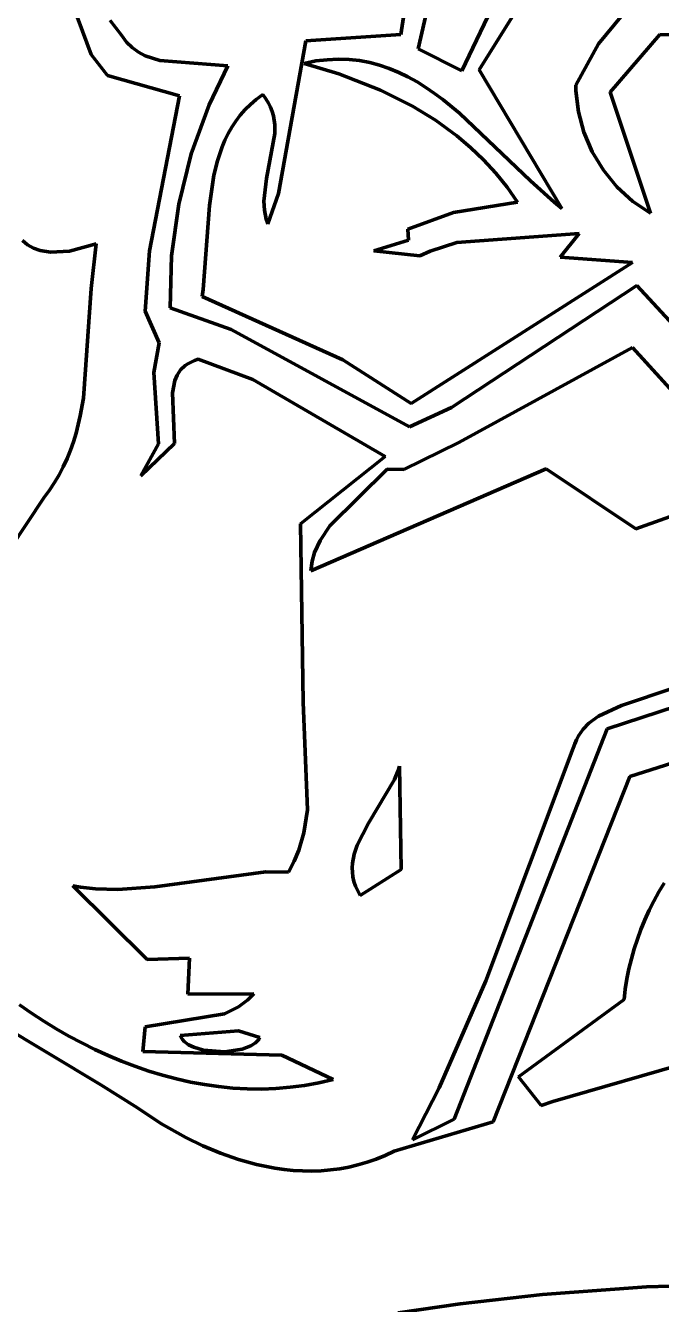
# Model space of a CAD drawing. Header units: millimetres. Extents: x 0 to 10.4, y 0 to 10.4.
# Drawn here: x 4.31 to 4.852, y 5.085 to 6.175 of the extents above; entities that cross this region are included whole.
import ezdxf

# ---------------------------------------------------------------- set-up
doc = ezdxf.new("R2010")
doc.units = ezdxf.units.MM
doc.layers.add('color#2b2b2bff', color=7, linetype='CONTINUOUS', lineweight=100)
doc.layers.add('color#fdfdfdff', color=7, linetype='CONTINUOUS', lineweight=100)

msp = doc.modelspace()

# ---------------------------------------------------------------- linework, layer by layer
at = {"layer": 'color#2b2b2bff'}
for p, q in [((4.6447, 6.1555), (4.6883, 6.3473)), ((4.657, 6.3457), (4.6298, 6.1679)), ((4.759, 6.2997), (4.6819, 6.1367)), ((4.6964, 6.1377), (4.7763, 6.2654)), ((4.3357, 6.2332), (4.3659, 6.1507)), ((4.8346, 6.204), (4.7981, 6.1597)), ((4.3869, 6.1734), (4.3823, 6.1797)), ((4.3918, 6.1672), (4.3869, 6.1734)), ((4.3961, 6.1614), (4.3918, 6.1672)), ((4.5489, 6.1625), (4.5257, 6.0323)), ((4.6298, 6.1679), (4.5489, 6.1625)), ((4.8081, 6.1186), (4.8505, 6.1678)), ((4.8505, 6.1678), (4.8977, 6.1675)), ((4.3659, 6.1507), (4.38, 6.1328)), ((4.401, 6.1566), (4.3961, 6.1614)), ((4.4063, 6.1526), (4.401, 6.1566)), ((4.412, 6.1496), (4.4063, 6.1526)), ((4.6819, 6.1367), (4.6447, 6.1555)), ((4.7981, 6.1597), (4.7788, 6.1245)), ((4.4245, 6.1455), (4.412, 6.1496)), ((4.4823, 6.1412), (4.4245, 6.1455)), ((4.4664, 6.1077), (4.4823, 6.1412)), ((4.5474, 6.1432), (4.5574, 6.1452)), ((4.5769, 6.1343), (4.5474, 6.1432)), ((4.5574, 6.1452), (4.5671, 6.1463)), ((4.5671, 6.1463), (4.5765, 6.1468)), ((4.5765, 6.1468), (4.5857, 6.1465)), ((4.5857, 6.1465), (4.5946, 6.1455)), ((4.5946, 6.1455), (4.6033, 6.1438)), ((4.6033, 6.1438), (4.6117, 6.1416)), ((4.6117, 6.1416), (4.62, 6.1388)), ((4.38, 6.1328), (4.4414, 6.1156)), ((4.6126, 6.1203), (4.5769, 6.1343)), ((4.62, 6.1388), (4.628, 6.1354)), ((4.628, 6.1354), (4.6359, 6.1316)), ((4.6359, 6.1316), (4.6436, 6.1274)), ((4.767, 6.0194), (4.6964, 6.1377)), ((4.6398, 6.1066), (4.6126, 6.1203)), ((4.6436, 6.1274), (4.6511, 6.1227)), ((4.6511, 6.1227), (4.6585, 6.1176)), ((4.7788, 6.1245), (4.7789, 6.1199)), ((4.7789, 6.1199), (4.781, 6.1019)), ((4.8424, 6.0153), (4.8081, 6.1186)), ((4.4414, 6.1156), (4.4158, 5.9832)), ((4.4513, 6.066), (4.4664, 6.1077)), ((4.5017, 6.1082), (4.4971, 6.1037)), ((4.5067, 6.1125), (4.5017, 6.1082)), ((4.5122, 6.1165), (4.5067, 6.1125)), ((4.5148, 6.1129), (4.5122, 6.1165)), ((4.517, 6.1093), (4.5148, 6.1129)), ((4.5188, 6.1057), (4.517, 6.1093)), ((4.6585, 6.1176), (4.6657, 6.1123)), ((4.6657, 6.1123), (4.6799, 6.1007)), ((4.4929, 6.099), (4.4892, 6.094)), ((4.4971, 6.1037), (4.4929, 6.099)), ((4.5202, 6.102), (4.5188, 6.1057)), ((4.5213, 6.0984), (4.5202, 6.102)), ((4.5225, 6.0909), (4.5213, 6.0984)), ((4.6593, 6.0947), (4.6398, 6.1066)), ((4.6799, 6.1007), (4.7403, 6.0429)), ((4.781, 6.1019), (4.7858, 6.0844)), ((4.4858, 6.0888), (4.4827, 6.0834)), ((4.4892, 6.094), (4.4858, 6.0888)), ((4.5226, 6.0834), (4.5225, 6.0909)), ((4.6776, 6.0813), (4.6593, 6.0947)), ((4.48, 6.0778), (4.4776, 6.0721)), ((4.4827, 6.0834), (4.48, 6.0778)), ((4.5155, 6.0451), (4.5226, 6.0834)), ((4.6892, 6.0714), (4.6776, 6.0813)), ((4.7858, 6.0844), (4.7929, 6.0677)), ((4.4406, 6.023), (4.4513, 6.066)), ((4.4776, 6.0721), (4.4736, 6.0602)), ((4.7002, 6.0609), (4.6892, 6.0714)), ((4.7929, 6.0677), (4.8023, 6.052)), ((4.4736, 6.0602), (4.4705, 6.0478)), ((4.7106, 6.0496), (4.7002, 6.0609)), ((4.4705, 6.0478), (4.4667, 6.0219)), ((4.5132, 6.0257), (4.5155, 6.0451)), ((4.7203, 6.0376), (4.7106, 6.0496)), ((4.7403, 6.0429), (4.7603, 6.0249)), ((4.8023, 6.052), (4.8138, 6.0379)), ((4.5257, 6.0323), (4.5164, 6.0063)), ((4.7293, 6.0247), (4.7203, 6.0376)), ((4.8138, 6.0379), (4.8273, 6.0255)), ((4.4345, 5.9791), (4.4406, 6.023)), ((4.4667, 6.0219), (4.4614, 5.9504)), ((4.5136, 6.0179), (4.5132, 6.0257)), ((4.6747, 6.0159), (4.7293, 6.0247)), ((4.7603, 6.0249), (4.767, 6.0194)), ((4.8273, 6.0255), (4.8424, 6.0153)), ((4.5152, 6.0102), (4.5136, 6.0179)), ((4.5164, 6.0063), (4.5152, 6.0102)), ((4.6359, 6.0017), (4.6747, 6.0159)), ((4.6362, 5.9923), (4.6359, 6.0017)), ((4.7816, 5.9982), (4.6774, 5.9903)), ((4.7654, 5.9779), (4.7816, 5.9982)), ((4.3119, 5.9884), (4.3075, 5.992)), ((4.317, 5.9857), (4.3119, 5.9884)), ((4.3702, 5.9892), (4.3477, 5.983)), ((4.3661, 5.9511), (4.3702, 5.9892)), ((4.6068, 5.9832), (4.6362, 5.9923)), ((4.6774, 5.9903), (4.6547, 5.9831)), ((4.3225, 5.9837), (4.317, 5.9857)), ((4.3315, 5.9823), (4.3225, 5.9837)), ((4.3477, 5.983), (4.3315, 5.9823)), ((4.4158, 5.9832), (4.4121, 5.9319)), ((4.4333, 5.9347), (4.4345, 5.9791)), ((4.6459, 5.9791), (4.6068, 5.9832)), ((4.6547, 5.9831), (4.6459, 5.9791)), ((4.8271, 5.9734), (4.7654, 5.9779)), ((4.6386, 5.853), (4.8271, 5.9734)), ((4.3594, 5.8576), (4.3661, 5.9511)), ((4.4614, 5.9504), (4.4606, 5.9444)), ((4.4606, 5.9444), (4.5803, 5.8904)), ((4.8307, 5.9537), (4.673, 5.8498)), ((4.8864, 5.8935), (4.8307, 5.9537)), ((4.4854, 5.9162), (4.4333, 5.9347)), ((4.4121, 5.9319), (4.424, 5.9048)), ((4.6372, 5.8332), (4.4854, 5.9162)), ((4.424, 5.9048), (4.4195, 5.8796)), ((4.6791, 5.8198), (4.827, 5.9008)), ((4.827, 5.9008), (4.8882, 5.8335)), ((4.4511, 5.8884), (4.454, 5.8897)), ((4.454, 5.8897), (4.4572, 5.8908)), ((4.4572, 5.8908), (4.5038, 5.8737)), ((4.5803, 5.8904), (4.6386, 5.853)), ((4.4195, 5.8796), (4.4233, 5.8186)), ((4.4393, 5.8774), (4.4422, 5.8817)), ((4.4422, 5.8817), (4.4461, 5.8854)), ((4.4461, 5.8854), (4.4484, 5.887)), ((4.4484, 5.887), (4.4511, 5.8884)), ((4.4352, 5.8621), (4.4372, 5.8727)), ((4.4372, 5.8727), (4.4393, 5.8774)), ((4.5038, 5.8737), (4.6164, 5.8078)), ((4.3567, 5.8425), (4.3594, 5.8576)), ((4.4371, 5.819), (4.4352, 5.8621)), ((4.673, 5.8498), (4.6372, 5.8332)), ((4.3531, 5.8277), (4.3567, 5.8425)), ((4.3509, 5.8204), (4.3531, 5.8277)), ((4.3455, 5.8062), (4.3484, 5.8132)), ((4.3484, 5.8132), (4.3509, 5.8204)), ((4.4084, 5.7914), (4.4371, 5.819)), ((4.4233, 5.8186), (4.4084, 5.7914)), ((4.6324, 5.7968), (4.6791, 5.8198)), ((4.3423, 5.7992), (4.3455, 5.8062)), ((4.6164, 5.8078), (4.5444, 5.7505)), ((4.3348, 5.7857), (4.3388, 5.7924)), ((4.3388, 5.7924), (4.3423, 5.7992)), ((4.7537, 5.7973), (4.553, 5.7105)), ((4.5694, 5.7487), (4.6183, 5.7971)), ((4.6183, 5.7971), (4.6324, 5.7968)), ((4.8299, 5.7462), (4.7537, 5.7973)), ((4.9691, 5.7963), (4.8299, 5.7462)), ((4.3305, 5.7791), (4.3348, 5.7857)), ((4.2218, 5.6159), (4.3257, 5.7727)), ((4.3257, 5.7727), (4.3305, 5.7791)), ((4.5444, 5.7505), (4.5466, 5.5983)), ((4.561, 5.7364), (4.5694, 5.7487)), ((4.5564, 5.7261), (4.561, 5.7364)), ((4.5543, 5.7186), (4.5564, 5.7261)), ((4.553, 5.7105), (4.5543, 5.7186)), ((5.1385, 5.6853), (4.8057, 5.5758)), ((4.8178, 5.5955), (4.8625, 5.6106)), ((4.5466, 5.5983), (4.5503, 5.5067)), ((4.7982, 5.5866), (4.8178, 5.5955)), ((4.825, 5.5351), (5.0167, 5.5957)), ((4.7899, 5.5805), (4.7982, 5.5866)), ((4.8057, 5.5758), (4.6752, 5.2428)), ((4.7811, 5.5697), (4.7852, 5.5755)), ((4.7852, 5.5755), (4.7899, 5.5805)), ((4.7767, 5.5592), (4.7779, 5.563)), ((4.7779, 5.563), (4.7794, 5.5664)), ((4.7794, 5.5664), (4.7811, 5.5697)), ((4.7021, 5.3609), (4.7767, 5.5592)), ((4.6244, 5.5326), (4.6275, 5.5402)), ((4.6275, 5.5402), (4.6287, 5.5439)), ((4.6287, 5.5439), (4.6301, 5.4558)), ((4.6023, 5.4953), (4.6244, 5.5326)), ((4.7085, 5.2405), (4.825, 5.5351)), ((4.5503, 5.5067), (4.5472, 5.4869)), ((4.5472, 5.4869), (4.5429, 5.4723)), ((4.5926, 5.4765), (4.6023, 5.4953)), ((4.5901, 5.4689), (4.5926, 5.4765)), ((4.5429, 5.4723), (4.539, 5.4629)), ((4.5886, 5.4612), (4.5901, 5.4689)), ((4.5149, 5.4537), (4.4202, 5.441)), ((4.5342, 5.4536), (4.5149, 5.4537)), ((4.539, 5.4629), (4.5342, 5.4536)), ((4.5884, 5.4573), (4.5886, 5.4612)), ((4.5885, 5.4534), (4.5884, 5.4573)), ((4.589, 5.4495), (4.5885, 5.4534)), ((4.6301, 5.4558), (4.5953, 5.4335)), ((4.3568, 5.4407), (4.3503, 5.4419)), ((4.3503, 5.4419), (4.4137, 5.3789)), ((4.5899, 5.4455), (4.589, 5.4495)), ((4.5913, 5.4416), (4.5899, 5.4455)), ((4.854, 5.4441), (4.8495, 5.4366)), ((4.3696, 5.4392), (4.3568, 5.4407)), ((4.3887, 5.4386), (4.3696, 5.4392)), ((4.4202, 5.441), (4.3887, 5.4386)), ((4.5931, 5.4376), (4.5913, 5.4416)), ((4.5953, 5.4335), (4.5931, 5.4376)), ((4.8495, 5.4366), (4.8452, 5.4288)), ((4.8413, 5.421), (4.8376, 5.4129)), ((4.8452, 5.4288), (4.8413, 5.421)), ((4.8376, 5.4129), (4.8343, 5.4047)), ((4.8343, 5.4047), (4.8313, 5.3964)), ((4.8286, 5.388), (4.8262, 5.3796)), ((4.8313, 5.3964), (4.8286, 5.388)), ((4.4137, 5.3789), (4.4497, 5.3801)), ((4.4497, 5.3801), (4.4485, 5.3493)), ((4.8262, 5.3796), (4.8241, 5.371)), ((4.8241, 5.371), (4.8224, 5.3624)), ((4.6625, 5.2695), (4.7021, 5.3609)), ((4.8224, 5.3624), (4.821, 5.3537)), ((4.4485, 5.3493), (4.5045, 5.3498)), ((4.4996, 5.3446), (4.4914, 5.3385)), ((4.5045, 5.3498), (4.4996, 5.3446)), ((4.8199, 5.345), (4.7299, 5.2789)), ((4.821, 5.3537), (4.8199, 5.345)), ((4.3152, 5.3332), (4.305, 5.3402)), ((4.3256, 5.3264), (4.3152, 5.3332)), ((4.4914, 5.3385), (4.4795, 5.3326)), ((4.2857, 5.3253), (4.3743, 5.272)), ((4.3362, 5.3199), (4.3256, 5.3264)), ((4.4795, 5.3326), (4.4119, 5.3215)), ((4.7592, 5.2579), (4.9869, 5.3238)), ((4.347, 5.3137), (4.3362, 5.3199)), ((4.358, 5.3078), (4.347, 5.3137)), ((4.4119, 5.3215), (4.4099, 5.3006)), ((4.4419, 5.3142), (4.4916, 5.3181)), ((4.4427, 5.3124), (4.4419, 5.3142)), ((4.4439, 5.3107), (4.4427, 5.3124)), ((4.4916, 5.3181), (4.5098, 5.3125)), ((4.5098, 5.3125), (4.5088, 5.3108)), ((4.3691, 5.3023), (4.358, 5.3078)), ((4.3804, 5.2971), (4.3691, 5.3023)), ((4.4099, 5.3006), (4.5285, 5.2974)), ((4.4453, 5.3091), (4.4439, 5.3107)), ((4.449, 5.3063), (4.4453, 5.3091)), ((4.4535, 5.3041), (4.449, 5.3063)), ((4.4616, 5.3016), (4.4535, 5.3041)), ((4.48, 5.3002), (4.4616, 5.3016)), ((4.4947, 5.3024), (4.48, 5.3002)), ((4.5021, 5.3053), (4.4947, 5.3024)), ((4.5059, 5.3078), (4.5021, 5.3053)), ((4.5088, 5.3108), (4.5059, 5.3078)), ((4.3918, 5.2923), (4.3804, 5.2971)), ((4.4033, 5.2879), (4.3918, 5.2923)), ((4.5285, 5.2974), (4.5722, 5.2766)), ((4.415, 5.2839), (4.4033, 5.2879)), ((4.4267, 5.2803), (4.415, 5.2839)), ((4.4386, 5.2772), (4.4267, 5.2803)), ((4.7299, 5.2789), (4.7494, 5.2546)), ((4.3743, 5.272), (4.4054, 5.2524)), ((4.4505, 5.2745), (4.4386, 5.2772)), ((4.4626, 5.2723), (4.4505, 5.2745)), ((4.4746, 5.2706), (4.4626, 5.2723)), ((4.4868, 5.2694), (4.4746, 5.2706)), ((4.4989, 5.2687), (4.4868, 5.2694)), ((4.5111, 5.2685), (4.4989, 5.2687)), ((4.5234, 5.269), (4.5111, 5.2685)), ((4.5356, 5.27), (4.5234, 5.269)), ((4.5478, 5.2715), (4.5356, 5.27)), ((4.56, 5.2737), (4.5478, 5.2715)), ((4.5722, 5.2766), (4.56, 5.2737)), ((4.6396, 5.2252), (4.6625, 5.2695)), ((4.7494, 5.2546), (4.7592, 5.2579)), ((4.4054, 5.2524), (4.4255, 5.2391)), ((4.4255, 5.2391), (4.4466, 5.2271)), ((4.6242, 5.2156), (4.7085, 5.2405)), ((4.6752, 5.2428), (4.6396, 5.2252)), ((4.4466, 5.2271), (4.4612, 5.22)), ((4.4612, 5.22), (4.4762, 5.2138)), ((4.4762, 5.2138), (4.4914, 5.2085)), ((4.6165, 5.2119), (4.6242, 5.2156)), ((4.4914, 5.2085), (4.5069, 5.2042)), ((4.5069, 5.2042), (4.5225, 5.201)), ((4.5855, 5.2019), (4.5933, 5.2038)), ((4.5933, 5.2038), (4.6011, 5.2061)), ((4.6011, 5.2061), (4.6089, 5.2088)), ((4.6089, 5.2088), (4.6165, 5.2119)), ((4.5225, 5.201), (4.5304, 5.1999)), ((4.5304, 5.1999), (4.5382, 5.1991)), ((4.5382, 5.1991), (4.5461, 5.1987)), ((4.5461, 5.1987), (4.554, 5.1986)), ((4.554, 5.1986), (4.5619, 5.1988)), ((4.5619, 5.1988), (4.5698, 5.1995)), ((4.5698, 5.1995), (4.5777, 5.2005)), ((4.5777, 5.2005), (4.5855, 5.2019)), ((4.7506, 5.0934), (4.6802, 5.0854)), ((4.839, 5.0998), (4.7506, 5.0934)), ((4.9277, 5.1026), (4.839, 5.0998)), ((4.6802, 5.0854), (4.6276, 5.0776))]:
    msp.add_line(p, q, dxfattribs=at)
at = {"layer": 'color#fdfdfdff'}
for p, q in [((4.6883, 6.3473), (4.6447, 6.1555)), ((4.6298, 6.1679), (4.657, 6.3457)), ((4.6819, 6.1367), (4.759, 6.2997)), ((4.7763, 6.2654), (4.6964, 6.1377)), ((4.3659, 6.1507), (4.3357, 6.2332)), ((4.7981, 6.1597), (4.8346, 6.204)), ((4.3823, 6.1797), (4.3869, 6.1734)), ((4.3869, 6.1734), (4.3918, 6.1672)), ((4.3918, 6.1672), (4.3961, 6.1614)), ((4.5257, 6.0323), (4.5489, 6.1625)), ((4.5489, 6.1625), (4.6298, 6.1679)), ((4.8505, 6.1678), (4.8081, 6.1186)), ((4.8977, 6.1675), (4.8505, 6.1678)), ((4.38, 6.1328), (4.3659, 6.1507)), ((4.3961, 6.1614), (4.401, 6.1566)), ((4.401, 6.1566), (4.4063, 6.1526)), ((4.4063, 6.1526), (4.412, 6.1496)), ((4.6447, 6.1555), (4.6819, 6.1367)), ((4.7788, 6.1245), (4.7981, 6.1597)), ((4.412, 6.1496), (4.4245, 6.1455)), ((4.4245, 6.1455), (4.4823, 6.1412)), ((4.4823, 6.1412), (4.4664, 6.1077)), ((4.5574, 6.1452), (4.5474, 6.1432)), ((4.5474, 6.1432), (4.5769, 6.1343)), ((4.5671, 6.1463), (4.5574, 6.1452)), ((4.5765, 6.1468), (4.5671, 6.1463)), ((4.5857, 6.1465), (4.5765, 6.1468)), ((4.5946, 6.1455), (4.5857, 6.1465)), ((4.6033, 6.1438), (4.5946, 6.1455)), ((4.6117, 6.1416), (4.6033, 6.1438)), ((4.62, 6.1388), (4.6117, 6.1416)), ((4.4414, 6.1156), (4.38, 6.1328)), ((4.5769, 6.1343), (4.6126, 6.1203)), ((4.628, 6.1354), (4.62, 6.1388)), ((4.6359, 6.1316), (4.628, 6.1354)), ((4.6436, 6.1274), (4.6359, 6.1316)), ((4.6964, 6.1377), (4.767, 6.0194)), ((4.6126, 6.1203), (4.6398, 6.1066)), ((4.6511, 6.1227), (4.6436, 6.1274)), ((4.6585, 6.1176), (4.6511, 6.1227)), ((4.7789, 6.1199), (4.7788, 6.1245)), ((4.781, 6.1019), (4.7789, 6.1199)), ((4.8081, 6.1186), (4.8424, 6.0153)), ((4.4158, 5.9832), (4.4414, 6.1156)), ((4.4664, 6.1077), (4.4513, 6.066)), ((4.4971, 6.1037), (4.5017, 6.1082)), ((4.5017, 6.1082), (4.5067, 6.1125)), ((4.5067, 6.1125), (4.5122, 6.1165)), ((4.5122, 6.1165), (4.5148, 6.1129)), ((4.5148, 6.1129), (4.517, 6.1093)), ((4.517, 6.1093), (4.5188, 6.1057)), ((4.6657, 6.1123), (4.6585, 6.1176)), ((4.6799, 6.1007), (4.6657, 6.1123)), ((4.4892, 6.094), (4.4929, 6.099)), ((4.4929, 6.099), (4.4971, 6.1037)), ((4.5188, 6.1057), (4.5202, 6.102)), ((4.5202, 6.102), (4.5213, 6.0984)), ((4.5213, 6.0984), (4.5225, 6.0909)), ((4.6398, 6.1066), (4.6593, 6.0947)), ((4.7403, 6.0429), (4.6799, 6.1007)), ((4.7858, 6.0844), (4.781, 6.1019)), ((4.4827, 6.0834), (4.4858, 6.0888)), ((4.4858, 6.0888), (4.4892, 6.094)), ((4.5225, 6.0909), (4.5226, 6.0834)), ((4.6593, 6.0947), (4.6776, 6.0813)), ((4.4776, 6.0721), (4.48, 6.0778)), ((4.48, 6.0778), (4.4827, 6.0834)), ((4.5226, 6.0834), (4.5155, 6.0451)), ((4.6776, 6.0813), (4.6892, 6.0714)), ((4.7929, 6.0677), (4.7858, 6.0844)), ((4.4513, 6.066), (4.4406, 6.023)), ((4.4736, 6.0602), (4.4776, 6.0721)), ((4.6892, 6.0714), (4.7002, 6.0609)), ((4.8023, 6.052), (4.7929, 6.0677)), ((4.4705, 6.0478), (4.4736, 6.0602)), ((4.7002, 6.0609), (4.7106, 6.0496)), ((4.4667, 6.0219), (4.4705, 6.0478)), ((4.5155, 6.0451), (4.5132, 6.0257)), ((4.7106, 6.0496), (4.7203, 6.0376)), ((4.7603, 6.0249), (4.7403, 6.0429)), ((4.8138, 6.0379), (4.8023, 6.052)), ((4.5164, 6.0063), (4.5257, 6.0323)), ((4.7203, 6.0376), (4.7293, 6.0247)), ((4.8273, 6.0255), (4.8138, 6.0379)), ((4.4406, 6.023), (4.4345, 5.9791)), ((4.4614, 5.9504), (4.4667, 6.0219)), ((4.5132, 6.0257), (4.5136, 6.0179)), ((4.7293, 6.0247), (4.6747, 6.0159)), ((4.767, 6.0194), (4.7603, 6.0249)), ((4.8424, 6.0153), (4.8273, 6.0255)), ((4.5136, 6.0179), (4.5152, 6.0102)), ((4.5152, 6.0102), (4.5164, 6.0063)), ((4.6747, 6.0159), (4.6359, 6.0017)), ((4.6359, 6.0017), (4.6362, 5.9923)), ((4.6774, 5.9903), (4.7816, 5.9982)), ((4.7816, 5.9982), (4.7654, 5.9779)), ((4.3075, 5.992), (4.3119, 5.9884)), ((4.3119, 5.9884), (4.317, 5.9857)), ((4.3477, 5.983), (4.3702, 5.9892)), ((4.3702, 5.9892), (4.3661, 5.9511)), ((4.6362, 5.9923), (4.6068, 5.9832)), ((4.6547, 5.9831), (4.6774, 5.9903)), ((4.317, 5.9857), (4.3225, 5.9837)), ((4.3225, 5.9837), (4.3315, 5.9823)), ((4.3315, 5.9823), (4.3477, 5.983)), ((4.4121, 5.9319), (4.4158, 5.9832)), ((4.4345, 5.9791), (4.4333, 5.9347)), ((4.6068, 5.9832), (4.6459, 5.9791)), ((4.6459, 5.9791), (4.6547, 5.9831)), ((4.7654, 5.9779), (4.8271, 5.9734)), ((4.8271, 5.9734), (4.6386, 5.853)), ((4.3661, 5.9511), (4.3594, 5.8576)), ((4.4606, 5.9444), (4.4614, 5.9504)), ((4.5803, 5.8904), (4.4606, 5.9444)), ((4.673, 5.8498), (4.8307, 5.9537)), ((4.8307, 5.9537), (4.8864, 5.8935)), ((4.4333, 5.9347), (4.4854, 5.9162)), ((4.424, 5.9048), (4.4121, 5.9319)), ((4.4854, 5.9162), (4.6372, 5.8332)), ((4.4195, 5.8796), (4.424, 5.9048)), ((4.827, 5.9008), (4.6791, 5.8198)), ((4.8882, 5.8335), (4.827, 5.9008)), ((4.454, 5.8897), (4.4511, 5.8884)), ((4.4572, 5.8908), (4.454, 5.8897)), ((4.5038, 5.8737), (4.4572, 5.8908)), ((4.6386, 5.853), (4.5803, 5.8904)), ((4.4233, 5.8186), (4.4195, 5.8796)), ((4.4422, 5.8817), (4.4393, 5.8774)), ((4.4461, 5.8854), (4.4422, 5.8817)), ((4.4484, 5.887), (4.4461, 5.8854)), ((4.4511, 5.8884), (4.4484, 5.887)), ((4.4372, 5.8727), (4.4352, 5.8621)), ((4.4393, 5.8774), (4.4372, 5.8727)), ((4.6164, 5.8078), (4.5038, 5.8737)), ((4.3594, 5.8576), (4.3567, 5.8425)), ((4.4352, 5.8621), (4.4371, 5.819)), ((4.6372, 5.8332), (4.673, 5.8498)), ((4.3567, 5.8425), (4.3531, 5.8277)), ((4.3531, 5.8277), (4.3509, 5.8204)), ((4.3484, 5.8132), (4.3455, 5.8062)), ((4.3509, 5.8204), (4.3484, 5.8132)), ((4.4371, 5.819), (4.4084, 5.7914)), ((4.4084, 5.7914), (4.4233, 5.8186)), ((4.6791, 5.8198), (4.6324, 5.7968)), ((4.3455, 5.8062), (4.3423, 5.7992)), ((4.5444, 5.7505), (4.6164, 5.8078)), ((4.3388, 5.7924), (4.3348, 5.7857)), ((4.3423, 5.7992), (4.3388, 5.7924)), ((4.553, 5.7105), (4.7537, 5.7973)), ((4.6183, 5.7971), (4.5694, 5.7487)), ((4.6324, 5.7968), (4.6183, 5.7971)), ((4.7537, 5.7973), (4.8299, 5.7462)), ((4.8299, 5.7462), (4.9691, 5.7963)), ((4.3348, 5.7857), (4.3305, 5.7791)), ((4.3257, 5.7727), (4.2218, 5.6159)), ((4.3305, 5.7791), (4.3257, 5.7727)), ((4.5466, 5.5983), (4.5444, 5.7505)), ((4.5694, 5.7487), (4.561, 5.7364)), ((4.561, 5.7364), (4.5564, 5.7261)), ((4.5564, 5.7261), (4.5543, 5.7186)), ((4.5543, 5.7186), (4.553, 5.7105)), ((4.8057, 5.5758), (5.1385, 5.6853)), ((4.8625, 5.6106), (4.8178, 5.5955)), ((4.5503, 5.5067), (4.5466, 5.5983)), ((4.8178, 5.5955), (4.7982, 5.5866)), ((5.0167, 5.5957), (4.825, 5.5351)), ((4.7982, 5.5866), (4.7899, 5.5805)), ((4.6752, 5.2428), (4.8057, 5.5758)), ((4.7852, 5.5755), (4.7811, 5.5697)), ((4.7899, 5.5805), (4.7852, 5.5755)), ((4.7779, 5.563), (4.7767, 5.5592)), ((4.7794, 5.5664), (4.7779, 5.563)), ((4.7811, 5.5697), (4.7794, 5.5664)), ((4.7767, 5.5592), (4.7021, 5.3609)), ((4.6275, 5.5402), (4.6244, 5.5326)), ((4.6287, 5.5439), (4.6275, 5.5402)), ((4.6301, 5.4558), (4.6287, 5.5439)), ((4.6244, 5.5326), (4.6023, 5.4953)), ((4.825, 5.5351), (4.7085, 5.2405)), ((4.5472, 5.4869), (4.5503, 5.5067)), ((4.5429, 5.4723), (4.5472, 5.4869)), ((4.6023, 5.4953), (4.5926, 5.4765)), ((4.5926, 5.4765), (4.5901, 5.4689)), ((4.539, 5.4629), (4.5429, 5.4723)), ((4.5901, 5.4689), (4.5886, 5.4612)), ((4.4202, 5.441), (4.5149, 5.4537)), ((4.5149, 5.4537), (4.5342, 5.4536)), ((4.5342, 5.4536), (4.539, 5.4629)), ((4.5886, 5.4612), (4.5884, 5.4573)), ((4.5884, 5.4573), (4.5885, 5.4534)), ((4.5885, 5.4534), (4.589, 5.4495)), ((4.5953, 5.4335), (4.6301, 5.4558)), ((4.4137, 5.3789), (4.3503, 5.4419)), ((4.3503, 5.4419), (4.3568, 5.4407)), ((4.589, 5.4495), (4.5899, 5.4455)), ((4.5899, 5.4455), (4.5913, 5.4416)), ((4.8495, 5.4366), (4.854, 5.4441)), ((4.3568, 5.4407), (4.3696, 5.4392)), ((4.3696, 5.4392), (4.3887, 5.4386)), ((4.3887, 5.4386), (4.4202, 5.441)), ((4.5913, 5.4416), (4.5931, 5.4376)), ((4.5931, 5.4376), (4.5953, 5.4335)), ((4.8452, 5.4288), (4.8495, 5.4366)), ((4.8376, 5.4129), (4.8413, 5.421)), ((4.8413, 5.421), (4.8452, 5.4288)), ((4.8343, 5.4047), (4.8376, 5.4129)), ((4.8313, 5.3964), (4.8343, 5.4047)), ((4.8262, 5.3796), (4.8286, 5.388)), ((4.8286, 5.388), (4.8313, 5.3964)), ((4.4497, 5.3801), (4.4137, 5.3789)), ((4.4485, 5.3493), (4.4497, 5.3801)), ((4.8241, 5.371), (4.8262, 5.3796)), ((4.8224, 5.3624), (4.8241, 5.371)), ((4.7021, 5.3609), (4.6625, 5.2695)), ((4.821, 5.3537), (4.8224, 5.3624)), ((4.5045, 5.3498), (4.4485, 5.3493)), ((4.4914, 5.3385), (4.4996, 5.3446)), ((4.4996, 5.3446), (4.5045, 5.3498)), ((4.7299, 5.2789), (4.8199, 5.345)), ((4.8199, 5.345), (4.821, 5.3537)), ((4.305, 5.3402), (4.3152, 5.3332)), ((4.3152, 5.3332), (4.3256, 5.3264)), ((4.4795, 5.3326), (4.4914, 5.3385)), ((4.3743, 5.272), (4.2857, 5.3253)), ((4.3256, 5.3264), (4.3362, 5.3199)), ((4.4119, 5.3215), (4.4795, 5.3326)), ((4.9869, 5.3238), (4.7592, 5.2579)), ((4.3362, 5.3199), (4.347, 5.3137)), ((4.347, 5.3137), (4.358, 5.3078)), ((4.4099, 5.3006), (4.4119, 5.3215)), ((4.4916, 5.3181), (4.4419, 5.3142)), ((4.4419, 5.3142), (4.4427, 5.3124)), ((4.4427, 5.3124), (4.4439, 5.3107)), ((4.5098, 5.3125), (4.4916, 5.3181)), ((4.5088, 5.3108), (4.5098, 5.3125)), ((4.358, 5.3078), (4.3691, 5.3023)), ((4.3691, 5.3023), (4.3804, 5.2971)), ((4.5285, 5.2974), (4.4099, 5.3006)), ((4.4439, 5.3107), (4.4453, 5.3091)), ((4.4453, 5.3091), (4.449, 5.3063)), ((4.449, 5.3063), (4.4535, 5.3041)), ((4.4535, 5.3041), (4.4616, 5.3016)), ((4.4616, 5.3016), (4.48, 5.3002)), ((4.48, 5.3002), (4.4947, 5.3024)), ((4.4947, 5.3024), (4.5021, 5.3053)), ((4.5021, 5.3053), (4.5059, 5.3078)), ((4.5059, 5.3078), (4.5088, 5.3108)), ((4.3804, 5.2971), (4.3918, 5.2923)), ((4.3918, 5.2923), (4.4033, 5.2879)), ((4.5722, 5.2766), (4.5285, 5.2974)), ((4.4033, 5.2879), (4.415, 5.2839)), ((4.415, 5.2839), (4.4267, 5.2803)), ((4.4267, 5.2803), (4.4386, 5.2772)), ((4.7494, 5.2546), (4.7299, 5.2789)), ((4.4054, 5.2524), (4.3743, 5.272)), ((4.4386, 5.2772), (4.4505, 5.2745)), ((4.4505, 5.2745), (4.4626, 5.2723)), ((4.4626, 5.2723), (4.4746, 5.2706)), ((4.4746, 5.2706), (4.4868, 5.2694)), ((4.4868, 5.2694), (4.4989, 5.2687)), ((4.4989, 5.2687), (4.5111, 5.2685)), ((4.5111, 5.2685), (4.5234, 5.269)), ((4.5234, 5.269), (4.5356, 5.27)), ((4.5356, 5.27), (4.5478, 5.2715)), ((4.5478, 5.2715), (4.56, 5.2737)), ((4.56, 5.2737), (4.5722, 5.2766)), ((4.6625, 5.2695), (4.6396, 5.2252)), ((4.7592, 5.2579), (4.7494, 5.2546)), ((4.4255, 5.2391), (4.4054, 5.2524)), ((4.4466, 5.2271), (4.4255, 5.2391)), ((4.7085, 5.2405), (4.6242, 5.2156)), ((4.6396, 5.2252), (4.6752, 5.2428)), ((4.4612, 5.22), (4.4466, 5.2271)), ((4.4762, 5.2138), (4.4612, 5.22)), ((4.4914, 5.2085), (4.4762, 5.2138)), ((4.6242, 5.2156), (4.6165, 5.2119)), ((4.5069, 5.2042), (4.4914, 5.2085)), ((4.5225, 5.201), (4.5069, 5.2042)), ((4.5933, 5.2038), (4.5855, 5.2019)), ((4.6011, 5.2061), (4.5933, 5.2038)), ((4.6089, 5.2088), (4.6011, 5.2061)), ((4.6165, 5.2119), (4.6089, 5.2088)), ((4.5304, 5.1999), (4.5225, 5.201)), ((4.5382, 5.1991), (4.5304, 5.1999)), ((4.5461, 5.1987), (4.5382, 5.1991)), ((4.554, 5.1986), (4.5461, 5.1987)), ((4.5619, 5.1988), (4.554, 5.1986)), ((4.5698, 5.1995), (4.5619, 5.1988)), ((4.5777, 5.2005), (4.5698, 5.1995)), ((4.5855, 5.2019), (4.5777, 5.2005)), ((4.6802, 5.0854), (4.7506, 5.0934)), ((4.7506, 5.0934), (4.839, 5.0998)), ((4.839, 5.0998), (4.9277, 5.1026)), ((4.6276, 5.0776), (4.6802, 5.0854))]:
    msp.add_line(p, q, dxfattribs=at)

doc.saveas('drawing.dxf')
